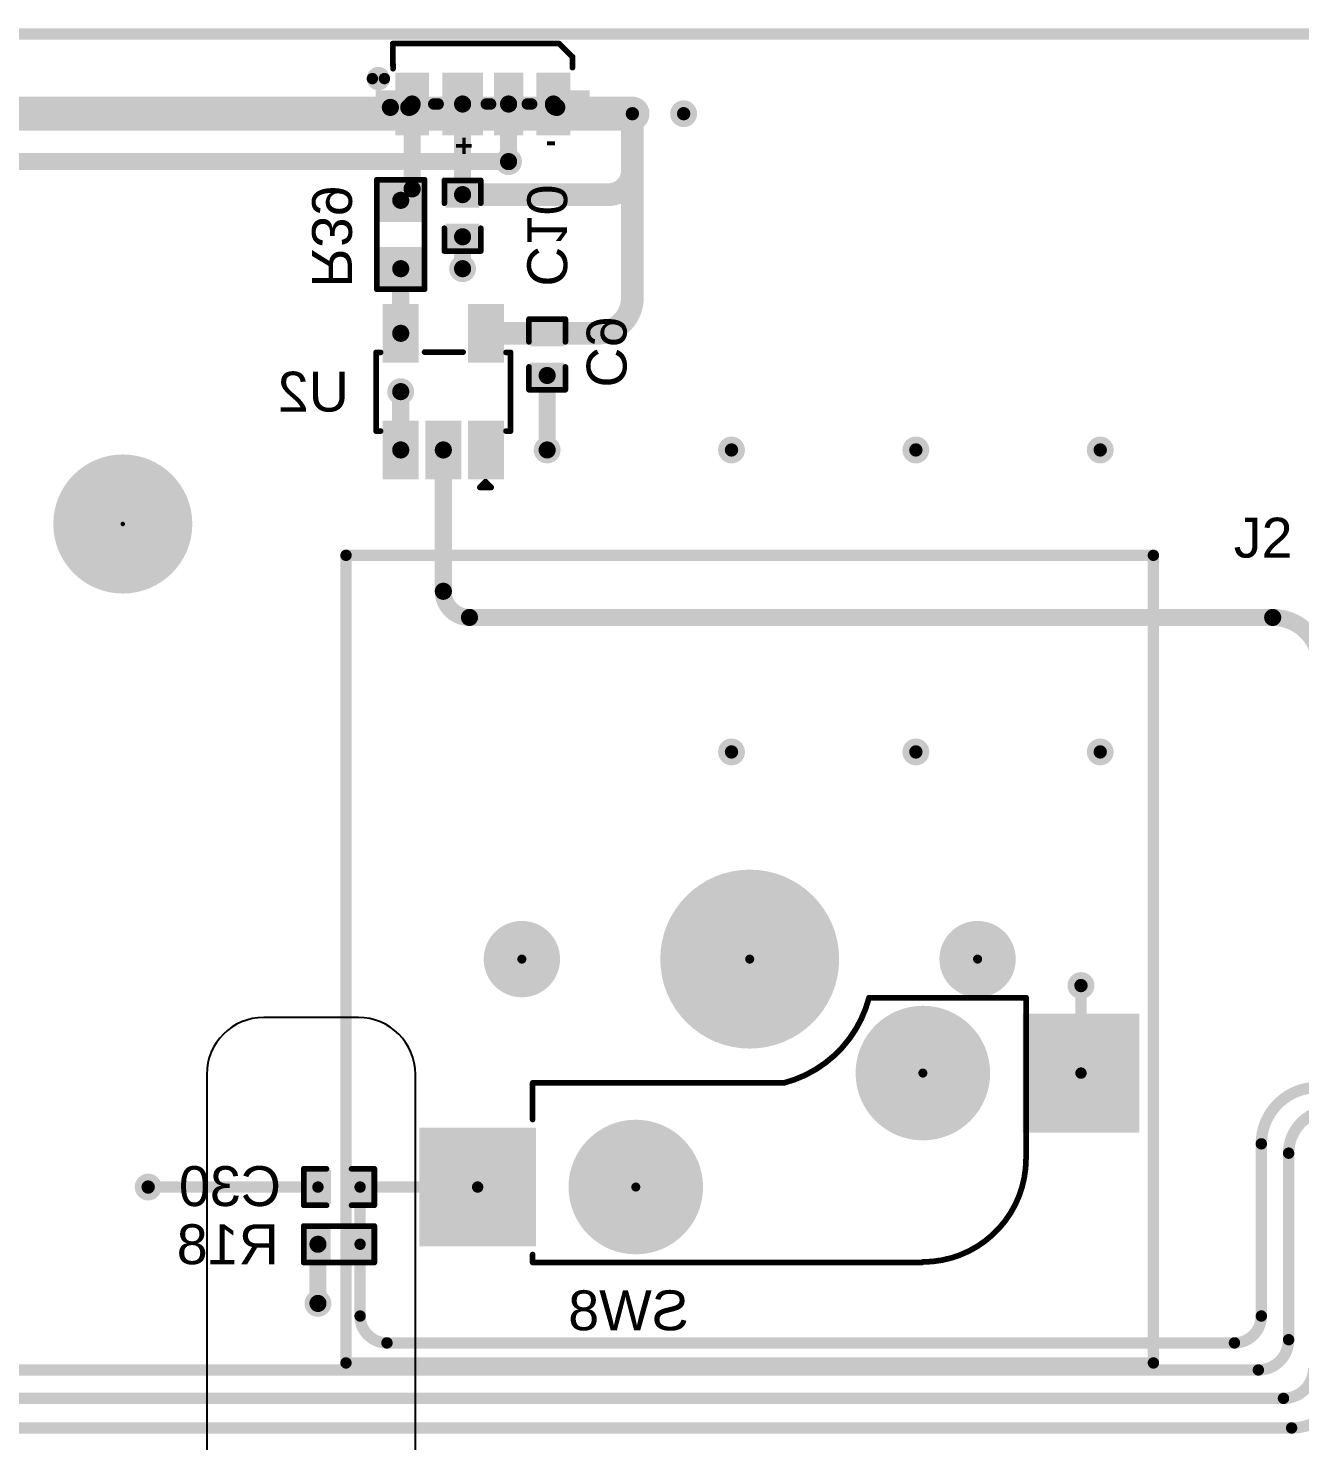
# Model space of a CAD drawing. Header units: inches. Extents: x 0 to 280, y 0 to 81.
# Drawn here: x 83 to 111.35, y 49.93 to 81.41 of the extents above; entities that cross this region are included whole.
import ezdxf

# ---------------------------------------------------------------- set-up
doc = ezdxf.new("R2010")
doc.units = ezdxf.units.IN
for name, color, linetype in [('Board Outline', 216, 'Continuous'), ('Bottom Layer', 5, 'Continuous'), ('Bottom Overlay', 54, 'Continuous'), ('Bottom Paste', 16, 'Continuous'), ('Bottom Solder', 6, 'Continuous'), ('Pad Holes', 156, 'Continuous'), ('Top Layer', 1, 'Continuous'), ('Top Overlay', 2, 'Continuous'), ('Top Solder', 216, 'Continuous'), ('Via Holes', 16, 'Continuous')]:
    doc.layers.add(name, color=color, linetype=linetype)
doc.styles.add('Arial', font='', dxfattribs={"height": 0.2})
doc.styles.add('Arial_Bold', font='', dxfattribs={"height": 0.2})
doc.styles.get('Arial').set_extended_font_data('Arial')
doc.styles.get('Arial_Bold').set_extended_font_data('Arial', bold=True)

# ---------------------------------------------------------------- blocks, each defined once
blk = doc.blocks.new('R___0603_B_6')
at = {"layer": 'Bottom Layer'}
for points in [[(-1.143, -0.4445), (-1.143, 0.4445), (-0.381, 0.4445), (-0.381, -0.4445)], [(0.381, -0.4445), (0.381, 0.4445), (1.143, 0.4445), (1.143, -0.4445)]]:
    blk.add_hatch(color=5, dxfattribs=at).paths.add_polyline_path(points)
at = {"layer": 'Bottom Paste'}
for points in [[(-1.143, -0.4445), (-1.143, 0.4445), (-0.381, 0.4445), (-0.381, -0.4445)], [(0.381, -0.4445), (0.381, 0.4445), (1.143, 0.4445), (1.143, -0.4445)]]:
    blk.add_hatch(color=16, dxfattribs=at).paths.add_polyline_path(points)
at = {"layer": 'Bottom Solder'}
for points in [[(-1.2446, -0.5461), (-1.2446, 0.5461), (-0.2794, 0.5461), (-0.2794, -0.5461)], [(0.2794, -0.5461), (0.2794, 0.5461), (1.2446, 0.5461), (1.2446, -0.5461)]]:
    blk.add_hatch(color=6, dxfattribs=at).paths.add_polyline_path(points)
at = {"layer": 'Bottom Overlay'}
for points in [[(-1.2192, 0.5334, 0.127, 0.127, 0), (1.2192, 0.5334, 0.127, 0.127, 0)], [(-1.2192, 0.5334, 0.127, 0.127, 0), (-1.2192, -0.5334, 0.127, 0.127, 0)], [(1.2192, 0.5334, 0.127, 0.127, 0), (1.2192, -0.5334, 0.127, 0.127, 0)], [(-1.2192, -0.5334, 0.127, 0.127, 0), (1.2192, -0.5334, 0.127, 0.127, 0)]]:
    blk.add_lwpolyline(points, format="xyseb", dxfattribs=at)
for points in [[(-1.25095, 0.5334, 0.0635, 0.0635, 1), (-1.18745, 0.5334, 0.0635, 0.0635, 1)], [(-1.25095, 0.5334, 0.0635, 0.0635, 1), (-1.18745, 0.5334, 0.0635, 0.0635, 1)], [(1.18745, 0.5334, 0.0635, 0.0635, 1), (1.25095, 0.5334, 0.0635, 0.0635, 1)], [(1.18745, 0.5334, 0.0635, 0.0635, 1), (1.25095, 0.5334, 0.0635, 0.0635, 1)], [(-1.25095, -0.5334, 0.0635, 0.0635, 1), (-1.18745, -0.5334, 0.0635, 0.0635, 1)], [(-1.25095, -0.5334, 0.0635, 0.0635, 1), (-1.18745, -0.5334, 0.0635, 0.0635, 1)], [(1.18745, -0.5334, 0.0635, 0.0635, 1), (1.25095, -0.5334, 0.0635, 0.0635, 1)], [(1.18745, -0.5334, 0.0635, 0.0635, 1), (1.25095, -0.5334, 0.0635, 0.0635, 1)]]:
    blk.add_lwpolyline(points, format="xyseb", close=True, dxfattribs=at)
blk = doc.blocks.new('____0402_B_35')
at = {"layer": 'Bottom Layer'}
for points in [[(-0.241, 0.317), (-0.241, -0.318), (-0.699, -0.318), (-0.699, 0.317)], [(0.699, 0.317), (0.699, -0.318), (0.241, -0.318), (0.241, 0.317)]]:
    blk.add_hatch(color=5, dxfattribs=at).paths.add_polyline_path(points)
at = {"layer": 'Bottom Paste'}
for points in [[(-0.241, 0.317), (-0.241, -0.318), (-0.699, -0.318), (-0.699, 0.317)], [(0.699, 0.317), (0.699, -0.318), (0.241, -0.318), (0.241, 0.317)]]:
    blk.add_hatch(color=16, dxfattribs=at).paths.add_polyline_path(points)
at = {"layer": 'Bottom Solder'}
for points in [[(-0.181, 0.377), (-0.181, -0.377), (-0.758, -0.377), (-0.758, 0.377)], [(0.758, 0.377), (0.758, -0.377), (0.181, -0.377), (0.181, 0.377)]]:
    blk.add_hatch(color=6, dxfattribs=at).paths.add_polyline_path(points)
at = {"layer": 'Bottom Overlay'}
for points in [[(-0.787, -0.406, 0.127, 0.127, 0), (-0.787, 0.406, 0.127, 0.127, 0)], [(-0.787, 0.406, 0.127, 0.127, 0), (-0.279, 0.406, 0.127, 0.127, 0)], [(0.279, 0.406, 0.127, 0.127, 0), (0.787, 0.406, 0.127, 0.127, 0)], [(0.787, -0.406, 0.127, 0.127, 0), (0.787, 0.406, 0.127, 0.127, 0)], [(-0.787, -0.406, 0.127, 0.127, 0), (-0.279, -0.406, 0.127, 0.127, 0)], [(0.279, -0.406, 0.127, 0.127, 0), (0.787, -0.406, 0.127, 0.127, 0)]]:
    blk.add_lwpolyline(points, format="xyseb", dxfattribs=at)
for points in [[(-0.819, 0.406, 0.0635, 0.0635, 1), (-0.756, 0.406, 0.0635, 0.0635, 1)], [(-0.819, 0.406, 0.0635, 0.0635, 1), (-0.756, 0.406, 0.0635, 0.0635, 1)], [(-0.311, 0.406, 0.0635, 0.0635, 1), (-0.248, 0.406, 0.0635, 0.0635, 1)], [(0.248, 0.406, 0.0635, 0.0635, 1), (0.311, 0.406, 0.0635, 0.0635, 1)], [(0.756, 0.406, 0.0635, 0.0635, 1), (0.819, 0.406, 0.0635, 0.0635, 1)], [(0.756, 0.406, 0.0635, 0.0635, 1), (0.819, 0.406, 0.0635, 0.0635, 1)], [(-0.819, -0.406, 0.0635, 0.0635, 1), (-0.756, -0.406, 0.0635, 0.0635, 1)], [(-0.819, -0.406, 0.0635, 0.0635, 1), (-0.756, -0.406, 0.0635, 0.0635, 1)], [(-0.311, -0.406, 0.0635, 0.0635, 1), (-0.248, -0.406, 0.0635, 0.0635, 1)], [(0.248, -0.406, 0.0635, 0.0635, 1), (0.311, -0.406, 0.0635, 0.0635, 1)], [(0.756, -0.406, 0.0635, 0.0635, 1), (0.819, -0.406, 0.0635, 0.0635, 1)], [(0.756, -0.406, 0.0635, 0.0635, 1), (0.819, -0.406, 0.0635, 0.0635, 1)]]:
    blk.add_lwpolyline(points, format="xyseb", close=True, dxfattribs=at)
blk = doc.blocks.new('SOT_23_5_B_44')
at = {"layer": 'Bottom Layer'}
for points in [[(-1.85, 1.25), (-0.75, 1.25), (-0.75, 0.65), (-1.85, 0.65)], [(0.75, 1.25), (1.85, 1.25), (1.85, 0.65), (0.75, 0.65)], [(-1.85, 0.3), (-0.75, 0.3), (-0.75, -0.3), (-1.85, -0.3)], [(-1.85, -0.65), (-0.75, -0.65), (-0.75, -1.25), (-1.85, -1.25)], [(0.75, -0.65), (1.85, -0.65), (1.85, -1.25), (0.75, -1.25)]]:
    blk.add_hatch(color=5, dxfattribs=at).paths.add_polyline_path(points)
at = {"layer": 'Bottom Paste'}
for points in [[(-1.85, 1.25), (-0.75, 1.25), (-0.75, 0.65), (-1.85, 0.65)], [(0.75, 1.25), (1.85, 1.25), (1.85, 0.65), (0.75, 0.65)], [(-1.85, 0.3), (-0.75, 0.3), (-0.75, -0.3), (-1.85, -0.3)], [(-1.85, -0.65), (-0.75, -0.65), (-0.75, -1.25), (-1.85, -1.25)], [(0.75, -0.65), (1.85, -0.65), (1.85, -1.25), (0.75, -1.25)]]:
    blk.add_hatch(color=16, dxfattribs=at).paths.add_polyline_path(points)
at = {"layer": 'Bottom Solder'}
for points in [[(-1.952, 1.352), (-0.648, 1.352), (-0.648, 0.548), (-1.952, 0.548)], [(0.648, 1.352), (1.952, 1.352), (1.952, 0.548), (0.648, 0.548)], [(-1.952, 0.402), (-0.648, 0.402), (-0.648, -0.402), (-1.952, -0.402)], [(-1.952, -0.548), (-0.648, -0.548), (-0.648, -1.352), (-1.952, -1.352)], [(0.648, -0.548), (1.952, -0.548), (1.952, -1.352), (0.648, -1.352)]]:
    blk.add_hatch(color=6, dxfattribs=at).paths.add_polyline_path(points)
at = {"layer": 'Bottom Overlay'}
for points in [[(-0.879, 1.499, 0.127, 0.127, 0), (-0.879, 1.399, 0.127, 0.127, 0)], [(-0.879, 1.499, 0.127, 0.127, 0), (0.874, 1.499, 0.127, 0.127, 0)], [(0.874, 1.499, 0.127, 0.127, 0), (0.874, 1.399, 0.127, 0.127, 0)], [(0.88, 0.418, 0.127, 0.127, 0), (0.88, -0.44, 0.127, 0.127, 0)], [(-2.134, -0.813, 0.127, 0.127, 0), (-2.134, -1.067, 0.127, 0.127, 0)], [(-2.134, -0.813, 0.127, 0.127, 0), (-2.007, -0.94, 0.127, 0.127, 0)], [(-2.007, -0.94, 0.127, 0.127, 0), (-2.134, -1.067, 0.127, 0.127, 0)], [(-0.879, -1.399, 0.127, 0.127, 0), (-0.879, -1.499, 0.127, 0.127, 0)], [(-0.879, -1.499, 0.127, 0.127, 0), (0.874, -1.499, 0.127, 0.127, 0)], [(0.874, -1.399, 0.127, 0.127, 0), (0.874, -1.499, 0.127, 0.127, 0)]]:
    blk.add_lwpolyline(points, format="xyseb", dxfattribs=at)
for points in [[(-0.911, 1.499, 0.0635, 0.0635, 1), (-0.847, 1.499, 0.0635, 0.0635, 1)], [(-0.911, 1.499, 0.0635, 0.0635, 1), (-0.847, 1.499, 0.0635, 0.0635, 1)], [(-0.911, 1.399, 0.0635, 0.0635, 1), (-0.847, 1.399, 0.0635, 0.0635, 1)], [(0.842, 1.499, 0.0635, 0.0635, 1), (0.905, 1.499, 0.0635, 0.0635, 1)], [(0.842, 1.499, 0.0635, 0.0635, 1), (0.905, 1.499, 0.0635, 0.0635, 1)], [(0.842, 1.399, 0.0635, 0.0635, 1), (0.905, 1.399, 0.0635, 0.0635, 1)], [(0.848, 0.418, 0.0635, 0.0635, 1), (0.912, 0.418, 0.0635, 0.0635, 1)], [(0.848, -0.44, 0.0635, 0.0635, 1), (0.912, -0.44, 0.0635, 0.0635, 1)], [(-2.165, -0.813, 0.0635, 0.0635, 1), (-2.102, -0.813, 0.0635, 0.0635, 1)], [(-2.165, -0.813, 0.0635, 0.0635, 1), (-2.102, -0.813, 0.0635, 0.0635, 1)], [(-2.038, -0.94, 0.0635, 0.0635, 1), (-1.975, -0.94, 0.0635, 0.0635, 1)], [(-2.038, -0.94, 0.0635, 0.0635, 1), (-1.975, -0.94, 0.0635, 0.0635, 1)], [(-2.165, -1.067, 0.0635, 0.0635, 1), (-2.102, -1.067, 0.0635, 0.0635, 1)], [(-2.165, -1.067, 0.0635, 0.0635, 1), (-2.102, -1.067, 0.0635, 0.0635, 1)], [(-0.911, -1.399, 0.0635, 0.0635, 1), (-0.847, -1.399, 0.0635, 0.0635, 1)], [(-0.911, -1.499, 0.0635, 0.0635, 1), (-0.847, -1.499, 0.0635, 0.0635, 1)], [(-0.911, -1.499, 0.0635, 0.0635, 1), (-0.847, -1.499, 0.0635, 0.0635, 1)], [(0.842, -1.399, 0.0635, 0.0635, 1), (0.905, -1.399, 0.0635, 0.0635, 1)], [(0.842, -1.499, 0.0635, 0.0635, 1), (0.905, -1.499, 0.0635, 0.0635, 1)], [(0.842, -1.499, 0.0635, 0.0635, 1), (0.905, -1.499, 0.0635, 0.0635, 1)]]:
    blk.add_lwpolyline(points, format="xyseb", close=True, dxfattribs=at)
blk = doc.blocks.new('CPG151101S11_16_B_61')
at = {"layer": 'Bottom Layer'}
for points in [[(5.475, 3.815), (7.975, 3.815), (7.975, 1.265), (5.475, 1.265)], [(-7.975, 1.275), (-5.475, 1.275), (-5.475, -1.275), (-7.975, -1.275)]]:
    blk.add_hatch(color=5, dxfattribs=at).paths.add_polyline_path(points)
at = {"layer": 'Bottom Paste'}
for points in [[(5.475, 3.815), (7.975, 3.815), (7.975, 1.265), (5.475, 1.265)], [(-7.975, 1.275), (-5.475, 1.275), (-5.475, -1.275), (-7.975, -1.275)]]:
    blk.add_hatch(color=16, dxfattribs=at).paths.add_polyline_path(points)
at = {"layer": 'Bottom Solder'}
for points in [[(5.425, 3.865), (8.025, 3.865), (8.025, 1.215), (5.425, 1.215)], [(-8.025, 1.325), (-5.425, 1.325), (-5.425, -1.325), (-8.025, -1.325)]]:
    blk.add_hatch(color=6, dxfattribs=at).paths.add_polyline_path(points)
h = blk.add_hatch(color=6, dxfattribs=at)
edge = h.paths.add_edge_path()
edge.add_arc((3.2, 2.54), 0.102, 0, 360)
h = blk.add_hatch(color=6, dxfattribs=at)
edge = h.paths.add_edge_path()
edge.add_arc((-3.2, 0), 0.102, 0, 360)
h = blk.add_hatch(color=6, dxfattribs=at)
edge = h.paths.add_edge_path()
edge.add_arc((-4.42, -2.54), 0.102, 0, 360)
h = blk.add_hatch(color=6, dxfattribs=at)
edge = h.paths.add_edge_path()
edge.add_arc((0.66, -2.54), 0.102, 0, 360)
h = blk.add_hatch(color=6, dxfattribs=at)
edge = h.paths.add_edge_path()
edge.add_arc((5.74, -2.54), 0.102, 0, 360)
at = {"layer": 'Pad Holes'}
h = blk.add_hatch(color=7, dxfattribs=at)
edge = h.paths.add_edge_path()
edge.add_arc((3.2, 2.54), 1.5, 0, 360)
h = blk.add_hatch(color=7, dxfattribs=at)
edge = h.paths.add_edge_path()
edge.add_arc((-3.2, 0), 1.5, 0, 360)
h = blk.add_hatch(color=7, dxfattribs=at)
edge = h.paths.add_edge_path()
edge.add_arc((0.66, -2.54), 1.994, 0, 360)
h = blk.add_hatch(color=7, dxfattribs=at)
edge = h.paths.add_edge_path()
edge.add_arc((-4.42, -2.54), 0.851, 0, 360)
h = blk.add_hatch(color=7, dxfattribs=at)
edge = h.paths.add_edge_path()
edge.add_arc((5.74, -2.54), 0.851, 0, 360)
at = {"layer": 'Top Solder'}
h = blk.add_hatch(color=216, dxfattribs=at)
edge = h.paths.add_edge_path()
edge.add_arc((3.2, 2.54), 0.102, 0, 360)
h = blk.add_hatch(color=216, dxfattribs=at)
edge = h.paths.add_edge_path()
edge.add_arc((-3.2, 0), 0.102, 0, 360)
h = blk.add_hatch(color=216, dxfattribs=at)
edge = h.paths.add_edge_path()
edge.add_arc((-4.42, -2.54), 0.102, 0, 360)
h = blk.add_hatch(color=216, dxfattribs=at)
edge = h.paths.add_edge_path()
edge.add_arc((0.66, -2.54), 0.102, 0, 360)
h = blk.add_hatch(color=216, dxfattribs=at)
edge = h.paths.add_edge_path()
edge.add_arc((5.74, -2.54), 0.102, 0, 360)
at = {"layer": 'Bottom Overlay'}
for points in [[(-5.5, 1.906, 0.127, 0.127, -0.414214), (-3.196, 4.21, 0.127, 0.127, 0)], [(5.5, 4.22, 0.127, 0.127, 0), (-3.186, 4.22, 0.127, 0.127, 0)], [(5.5, 4.22, 0.127, 0.127, -0.414214), (5.49, 4.21, 0.127, 0.127, 0)], [(5.5, 4.22, 0.127, 0.127, 0), (5.5, 4.046, 0.127, 0.127, 0)], [(-5.5, 1.906, 0.127, 0.127, 0), (-5.5, -1.506, 0.127, 0.127, 0)], [(5.5, 1.034, 0.127, 0.127, 0), (5.5, 0.47, 0.127, 0.127, 0)], [(5.5, 0.47, 0.127, 0.127, 0), (5.5, 0.47, 0.127, 0.127, 0)], [(5.5, 0.47, 0.127, 0.127, 0), (5.5, 0.22, 0.127, 0.127, 0)], [(-2, -1.68, 0.127, 0.127, -0.271686), (-0.1, 0.22, 0.127, 0.127, 0)], [(0.15, 0.22, 0.127, 0.127, 0), (-0.1, 0.22, 0.127, 0.127, 0)], [(1.19, 0.22, 0.127, 0.127, 0), (0.15, 0.22, 0.127, 0.127, 0)], [(5.5, 0.22, 0.127, 0.127, 0), (1.19, 0.22, 0.127, 0.127, 0)], [(-5.5, -1.506, 0.127, 0.127, 0), (-5.5, -1.68, 0.127, 0.127, 0)], [(-2, -1.68, 0.127, 0.127, 0), (-5.5, -1.68, 0.127, 0.127, 0)]]:
    blk.add_lwpolyline(points, format="xyseb", dxfattribs=at)
for points in [[(-3.228, 4.21, 0.0635, 0.0635, 1), (-3.165, 4.21, 0.0635, 0.0635, 1)], [(-3.218, 4.22, 0.0635, 0.0635, 1), (-3.155, 4.22, 0.0635, 0.0635, 1)], [(5.458, 4.21, 0.0635, 0.0635, 1), (5.522, 4.21, 0.0635, 0.0635, 1)], [(5.468, 4.22, 0.0635, 0.0635, 1), (5.532, 4.22, 0.0635, 0.0635, 1)], [(5.468, 4.22, 0.0635, 0.0635, 1), (5.532, 4.22, 0.0635, 0.0635, 1)], [(5.468, 4.22, 0.0635, 0.0635, 1), (5.532, 4.22, 0.0635, 0.0635, 1)], [(5.468, 4.046, 0.0635, 0.0635, 1), (5.532, 4.046, 0.0635, 0.0635, 1)], [(-5.532, 1.906, 0.0635, 0.0635, 1), (-5.468, 1.906, 0.0635, 0.0635, 1)], [(-5.532, 1.906, 0.0635, 0.0635, 1), (-5.468, 1.906, 0.0635, 0.0635, 1)], [(5.468, 1.034, 0.0635, 0.0635, 1), (5.532, 1.034, 0.0635, 0.0635, 1)], [(5.468, 0.47, 0.0635, 0.0635, 1), (5.532, 0.47, 0.0635, 0.0635, 1)], [(5.468, 0.47, 0.0635, 0.0635, 1), (5.532, 0.47, 0.0635, 0.0635, 1)], [(5.468, 0.47, 0.0635, 0.0635, 1), (5.532, 0.47, 0.0635, 0.0635, 1)], [(5.468, 0.47, 0.0635, 0.0635, 1), (5.532, 0.47, 0.0635, 0.0635, 1)], [(-0.132, 0.22, 0.0635, 0.0635, 1), (-0.068, 0.22, 0.0635, 0.0635, 1)], [(-0.132, 0.22, 0.0635, 0.0635, 1), (-0.068, 0.22, 0.0635, 0.0635, 1)], [(0.118, 0.22, 0.0635, 0.0635, 1), (0.182, 0.22, 0.0635, 0.0635, 1)], [(0.118, 0.22, 0.0635, 0.0635, 1), (0.182, 0.22, 0.0635, 0.0635, 1)], [(1.158, 0.22, 0.0635, 0.0635, 1), (1.222, 0.22, 0.0635, 0.0635, 1)], [(1.158, 0.22, 0.0635, 0.0635, 1), (1.222, 0.22, 0.0635, 0.0635, 1)], [(5.468, 0.22, 0.0635, 0.0635, 1), (5.532, 0.22, 0.0635, 0.0635, 1)], [(5.468, 0.22, 0.0635, 0.0635, 1), (5.532, 0.22, 0.0635, 0.0635, 1)], [(-5.532, -1.506, 0.0635, 0.0635, 1), (-5.468, -1.506, 0.0635, 0.0635, 1)], [(-5.532, -1.506, 0.0635, 0.0635, 1), (-5.468, -1.506, 0.0635, 0.0635, 1)], [(-5.532, -1.68, 0.0635, 0.0635, 1), (-5.468, -1.68, 0.0635, 0.0635, 1)], [(-5.532, -1.68, 0.0635, 0.0635, 1), (-5.468, -1.68, 0.0635, 0.0635, 1)], [(-2.032, -1.68, 0.0635, 0.0635, 1), (-1.968, -1.68, 0.0635, 0.0635, 1)], [(-2.032, -1.68, 0.0635, 0.0635, 1), (-1.968, -1.68, 0.0635, 0.0635, 1)]]:
    blk.add_lwpolyline(points, format="xyseb", close=True, dxfattribs=at)
blk = doc.blocks.new('R___0402_B_93')
at = {"layer": 'Bottom Layer'}
for points in [[(-0.241, 0.317), (-0.241, -0.318), (-0.699, -0.318), (-0.699, 0.317)], [(0.699, 0.317), (0.699, -0.318), (0.241, -0.318), (0.241, 0.317)]]:
    blk.add_hatch(color=5, dxfattribs=at).paths.add_polyline_path(points)
at = {"layer": 'Bottom Paste'}
for points in [[(-0.241, 0.317), (-0.241, -0.318), (-0.699, -0.318), (-0.699, 0.317)], [(0.699, 0.317), (0.699, -0.318), (0.241, -0.318), (0.241, 0.317)]]:
    blk.add_hatch(color=16, dxfattribs=at).paths.add_polyline_path(points)
at = {"layer": 'Bottom Solder'}
for points in [[(-0.186, 0.373), (-0.186, -0.373), (-0.754, -0.373), (-0.754, 0.373)], [(0.754, 0.373), (0.754, -0.373), (0.186, -0.373), (0.186, 0.373)]]:
    blk.add_hatch(color=6, dxfattribs=at).paths.add_polyline_path(points)
at = {"layer": 'Bottom Overlay'}
for points in [[(-0.787, -0.406, 0.127, 0.127, 0), (-0.787, 0.406, 0.127, 0.127, 0)], [(-0.787, 0.406, 0.127, 0.127, 0), (0.787, 0.406, 0.127, 0.127, 0)], [(-0.813, 0.432, 0.00323, 0.00323, 0), (0.813, 0.432, 0.00323, 0.00323, 0)], [(0.787, -0.406, 0.127, 0.127, 0), (0.787, 0.406, 0.127, 0.127, 0)], [(-0.787, -0.406, 0.127, 0.127, 0), (0.787, -0.406, 0.127, 0.127, 0)]]:
    blk.add_lwpolyline(points, format="xyseb", dxfattribs=at)
for points in [[(-0.819, 0.406, 0.0635, 0.0635, 1), (-0.756, 0.406, 0.0635, 0.0635, 1)], [(-0.819, 0.406, 0.0635, 0.0635, 1), (-0.756, 0.406, 0.0635, 0.0635, 1)], [(-0.814, 0.432, 0.00161, 0.00161, 1), (-0.812, 0.432, 0.00161, 0.00161, 1)], [(0.756, 0.406, 0.0635, 0.0635, 1), (0.819, 0.406, 0.0635, 0.0635, 1)], [(0.756, 0.406, 0.0635, 0.0635, 1), (0.819, 0.406, 0.0635, 0.0635, 1)], [(0.812, 0.432, 0.00161, 0.00161, 1), (0.814, 0.432, 0.00161, 0.00161, 1)], [(-0.819, -0.406, 0.0635, 0.0635, 1), (-0.756, -0.406, 0.0635, 0.0635, 1)], [(-0.819, -0.406, 0.0635, 0.0635, 1), (-0.756, -0.406, 0.0635, 0.0635, 1)], [(0.756, -0.406, 0.0635, 0.0635, 1), (0.819, -0.406, 0.0635, 0.0635, 1)], [(0.756, -0.406, 0.0635, 0.0635, 1), (0.819, -0.406, 0.0635, 0.0635, 1)]]:
    blk.add_lwpolyline(points, format="xyseb", close=True, dxfattribs=at)
blk = doc.blocks.new('SK6812SIDE_A_B_114')
at = {"layer": 'Bottom Layer'}
for points in [[(-1.85, 0.638), (-1.3, 0.638), (-1.3, -0.562), (-1.85, -0.562)], [(-0.8, 0.638), (-0.1, 0.638), (-0.1, -0.562), (-0.8, -0.562)], [(0.35, 0.638), (0.8, 0.638), (0.8, -0.562), (0.35, -0.562)], [(1.85, -0.562), (1.3, -0.562), (1.3, 0.638), (1.85, 0.638)], [(-2.285, 0.237), (-1.835, 0.237), (-1.835, -0.313), (-2.285, -0.313)], [(2.285, -0.313), (1.835, -0.313), (1.835, 0.237), (2.285, 0.237)]]:
    blk.add_hatch(color=5, dxfattribs=at).paths.add_polyline_path(points)
at = {"layer": 'Bottom Paste'}
for points in [[(-1.85, 0.638), (-1.3, 0.638), (-1.3, -0.562), (-1.85, -0.562)], [(-0.8, 0.638), (-0.1, 0.638), (-0.1, -0.562), (-0.8, -0.562)], [(0.35, 0.638), (0.8, 0.638), (0.8, -0.562), (0.35, -0.562)], [(1.85, -0.562), (1.3, -0.562), (1.3, 0.638), (1.85, 0.638)], [(-2.285, 0.237), (-1.835, 0.237), (-1.835, -0.313), (-2.285, -0.313)], [(2.285, -0.313), (1.835, -0.313), (1.835, 0.237), (2.285, 0.237)]]:
    blk.add_hatch(color=16, dxfattribs=at).paths.add_polyline_path(points)
at = {"layer": 'Bottom Solder'}
for points in [[(-1.952, 0.739), (-1.198, 0.739), (-1.198, -0.664), (-1.952, -0.664)], [(-0.902, 0.739), (0.002, 0.739), (0.002, -0.664), (-0.902, -0.664)], [(0.248, 0.739), (0.902, 0.739), (0.902, -0.664), (0.248, -0.664)], [(1.952, -0.664), (1.198, -0.664), (1.198, 0.739), (1.952, 0.739)], [(-2.387, 0.339), (-1.733, 0.339), (-1.733, -0.414), (-2.387, -0.414)], [(2.387, -0.414), (1.733, -0.414), (1.733, 0.339), (2.387, 0.339)]]:
    blk.add_hatch(color=6, dxfattribs=at).paths.add_polyline_path(points)
at = {"layer": 'Bottom Overlay'}
for points in [[(-2.006, 1.383, 0.127, 0.127, 0), (1.704, 1.383, 0.127, 0.127, 0)], [(-2.006, 1.383, 0.127, 0.127, 0), (-2, 0.825, 0.127, 0.127, 0)], [(1.704, 1.383, 0.127, 0.127, 0), (2, 1.088, 0.127, 0.127, 0)], [(2, 0.85, 0.127, 0.127, 0), (2, 1.092, 0.127, 0.127, 0)], [(-1.092, 0.038, 0.254, 0.254, 0), (-0.994, 0.038, 0.254, 0.254, 0)], [(0.078, 0.038, 0.254, 0.254, 0), (0.176, 0.038, 0.254, 0.254, 0)], [(0.992, 0.038, 0.254, 0.254, 0), (1.09, 0.038, 0.254, 0.254, 0)]]:
    blk.add_lwpolyline(points, format="xyseb", dxfattribs=at)
for points in [[(-2.038, 1.383, 0.0635, 0.0635, 1), (-1.975, 1.383, 0.0635, 0.0635, 1)], [(-2.038, 1.383, 0.0635, 0.0635, 1), (-1.975, 1.383, 0.0635, 0.0635, 1)], [(1.673, 1.383, 0.0635, 0.0635, 1), (1.736, 1.383, 0.0635, 0.0635, 1)], [(1.673, 1.383, 0.0635, 0.0635, 1), (1.736, 1.383, 0.0635, 0.0635, 1)], [(1.968, 1.092, 0.0635, 0.0635, 1), (2.032, 1.092, 0.0635, 0.0635, 1)], [(1.968, 1.088, 0.0635, 0.0635, 1), (2.032, 1.088, 0.0635, 0.0635, 1)], [(-2.193, 0.604, 0.254, 0.254, 1), (-2.46, 0.604, 0.254, 0.254, 1)], [(-2.524, 0.604, 0.127, 0.127, 1), (-2.397, 0.604, 0.127, 0.127, 1)], [(-2.256, 0.604, 0.127, 0.127, 1), (-2.129, 0.604, 0.127, 0.127, 1)], [(-2.032, 0.825, 0.0635, 0.0635, 1), (-1.968, 0.825, 0.0635, 0.0635, 1)], [(1.968, 0.85, 0.0635, 0.0635, 1), (2.032, 0.85, 0.0635, 0.0635, 1)], [(-1.156, 0.038, 0.127, 0.127, 1), (-1.029, 0.038, 0.127, 0.127, 1)], [(-1.057, 0.038, 0.127, 0.127, 1), (-0.93, 0.038, 0.127, 0.127, 1)], [(0.014, 0.038, 0.127, 0.127, 1), (0.141, 0.038, 0.127, 0.127, 1)], [(0.113, 0.038, 0.127, 0.127, 1), (0.24, 0.038, 0.127, 0.127, 1)], [(0.929, 0.038, 0.127, 0.127, 1), (1.056, 0.038, 0.127, 0.127, 1)], [(1.027, 0.038, 0.127, 0.127, 1), (1.154, 0.038, 0.127, 0.127, 1)]]:
    blk.add_lwpolyline(points, format="xyseb", close=True, dxfattribs=at)
at = {"layer": 'Bottom Overlay', "style": 'Arial_Bold', "text_generation_flag": 2}
for s, p in [('+', (-0.624, -0.652)), ('-', (1.408, -0.652))]:
    blk.add_text(s, height=0.5, rotation=180, dxfattribs=at).set_placement(p)
blk = doc.blocks.new('____0402_B_140')
at = {"layer": 'Bottom Layer'}
for points in [[(-0.241, 0.318), (-0.241, -0.318), (-0.699, -0.318), (-0.699, 0.318)], [(0.699, 0.318), (0.699, -0.318), (0.241, -0.318), (0.241, 0.318)]]:
    blk.add_hatch(color=5, dxfattribs=at).paths.add_polyline_path(points)
at = {"layer": 'Bottom Paste'}
for points in [[(-0.241, 0.318), (-0.241, -0.318), (-0.699, -0.318), (-0.699, 0.318)], [(0.699, 0.318), (0.699, -0.318), (0.241, -0.318), (0.241, 0.318)]]:
    blk.add_hatch(color=16, dxfattribs=at).paths.add_polyline_path(points)
at = {"layer": 'Bottom Solder'}
for points in [[(-0.181, 0.377), (-0.181, -0.377), (-0.758, -0.377), (-0.758, 0.377)], [(0.758, 0.377), (0.758, -0.377), (0.181, -0.377), (0.181, 0.377)]]:
    blk.add_hatch(color=6, dxfattribs=at).paths.add_polyline_path(points)
at = {"layer": 'Bottom Overlay'}
for points in [[(-0.787, 0.406, 0.127, 0.127, 0), (-0.787, -0.406, 0.127, 0.127, 0)], [(-0.787, 0.406, 0.127, 0.127, 0), (-0.279, 0.406, 0.127, 0.127, 0)], [(0.279, 0.406, 0.127, 0.127, 0), (0.787, 0.406, 0.127, 0.127, 0)], [(0.787, 0.406, 0.127, 0.127, 0), (0.787, -0.406, 0.127, 0.127, 0)], [(-0.787, -0.406, 0.127, 0.127, 0), (-0.279, -0.406, 0.127, 0.127, 0)], [(0.279, -0.406, 0.127, 0.127, 0), (0.787, -0.406, 0.127, 0.127, 0)]]:
    blk.add_lwpolyline(points, format="xyseb", dxfattribs=at)
for points in [[(-0.819, 0.406, 0.0635, 0.0635, 1), (-0.756, 0.406, 0.0635, 0.0635, 1)], [(-0.819, 0.406, 0.0635, 0.0635, 1), (-0.756, 0.406, 0.0635, 0.0635, 1)], [(-0.311, 0.406, 0.0635, 0.0635, 1), (-0.248, 0.406, 0.0635, 0.0635, 1)], [(0.248, 0.406, 0.0635, 0.0635, 1), (0.311, 0.406, 0.0635, 0.0635, 1)], [(0.756, 0.406, 0.0635, 0.0635, 1), (0.819, 0.406, 0.0635, 0.0635, 1)], [(0.756, 0.406, 0.0635, 0.0635, 1), (0.819, 0.406, 0.0635, 0.0635, 1)], [(-0.819, -0.406, 0.0635, 0.0635, 1), (-0.756, -0.406, 0.0635, 0.0635, 1)], [(-0.819, -0.406, 0.0635, 0.0635, 1), (-0.756, -0.406, 0.0635, 0.0635, 1)], [(-0.311, -0.406, 0.0635, 0.0635, 1), (-0.248, -0.406, 0.0635, 0.0635, 1)], [(0.248, -0.406, 0.0635, 0.0635, 1), (0.311, -0.406, 0.0635, 0.0635, 1)], [(0.756, -0.406, 0.0635, 0.0635, 1), (0.819, -0.406, 0.0635, 0.0635, 1)], [(0.756, -0.406, 0.0635, 0.0635, 1), (0.819, -0.406, 0.0635, 0.0635, 1)]]:
    blk.add_lwpolyline(points, format="xyseb", close=True, dxfattribs=at)
blk = doc.blocks.new('____0402_B_141')
at = {"layer": 'Bottom Layer'}
for points in [[(-0.241, 0.318), (-0.241, -0.318), (-0.699, -0.318), (-0.699, 0.318)], [(0.699, 0.318), (0.699, -0.318), (0.241, -0.318), (0.241, 0.318)]]:
    blk.add_hatch(color=5, dxfattribs=at).paths.add_polyline_path(points)
at = {"layer": 'Bottom Paste'}
for points in [[(-0.241, 0.318), (-0.241, -0.318), (-0.699, -0.318), (-0.699, 0.318)], [(0.699, 0.318), (0.699, -0.318), (0.241, -0.318), (0.241, 0.318)]]:
    blk.add_hatch(color=16, dxfattribs=at).paths.add_polyline_path(points)
at = {"layer": 'Bottom Solder'}
for points in [[(-0.181, 0.377), (-0.181, -0.377), (-0.758, -0.377), (-0.758, 0.377)], [(0.758, 0.377), (0.758, -0.377), (0.181, -0.377), (0.181, 0.377)]]:
    blk.add_hatch(color=6, dxfattribs=at).paths.add_polyline_path(points)
at = {"layer": 'Bottom Overlay'}
for points in [[(-0.787, 0.406, 0.127, 0.127, 0), (-0.787, -0.406, 0.127, 0.127, 0)], [(-0.787, 0.406, 0.127, 0.127, 0), (-0.279, 0.406, 0.127, 0.127, 0)], [(0.279, 0.406, 0.127, 0.127, 0), (0.787, 0.406, 0.127, 0.127, 0)], [(0.787, 0.406, 0.127, 0.127, 0), (0.787, -0.406, 0.127, 0.127, 0)], [(-0.787, -0.406, 0.127, 0.127, 0), (-0.279, -0.406, 0.127, 0.127, 0)], [(0.279, -0.406, 0.127, 0.127, 0), (0.787, -0.406, 0.127, 0.127, 0)]]:
    blk.add_lwpolyline(points, format="xyseb", dxfattribs=at)
for points in [[(-0.819, 0.406, 0.0635, 0.0635, 1), (-0.756, 0.406, 0.0635, 0.0635, 1)], [(-0.819, 0.406, 0.0635, 0.0635, 1), (-0.756, 0.406, 0.0635, 0.0635, 1)], [(-0.311, 0.406, 0.0635, 0.0635, 1), (-0.248, 0.406, 0.0635, 0.0635, 1)], [(0.248, 0.406, 0.0635, 0.0635, 1), (0.311, 0.406, 0.0635, 0.0635, 1)], [(0.756, 0.406, 0.0635, 0.0635, 1), (0.819, 0.406, 0.0635, 0.0635, 1)], [(0.756, 0.406, 0.0635, 0.0635, 1), (0.819, 0.406, 0.0635, 0.0635, 1)], [(-0.819, -0.406, 0.0635, 0.0635, 1), (-0.756, -0.406, 0.0635, 0.0635, 1)], [(-0.819, -0.406, 0.0635, 0.0635, 1), (-0.756, -0.406, 0.0635, 0.0635, 1)], [(-0.311, -0.406, 0.0635, 0.0635, 1), (-0.248, -0.406, 0.0635, 0.0635, 1)], [(0.248, -0.406, 0.0635, 0.0635, 1), (0.311, -0.406, 0.0635, 0.0635, 1)], [(0.756, -0.406, 0.0635, 0.0635, 1), (0.819, -0.406, 0.0635, 0.0635, 1)], [(0.756, -0.406, 0.0635, 0.0635, 1), (0.819, -0.406, 0.0635, 0.0635, 1)]]:
    blk.add_lwpolyline(points, format="xyseb", close=True, dxfattribs=at)

msp = doc.modelspace()

# ---------------------------------------------------------------- hatches: boundary and pattern name
at = {"layer": 'Bottom Layer'}
h = msp.add_hatch(color=5, dxfattribs=at)
edge = h.paths.add_edge_path()
edge.add_arc((96.469, 79.502), 0.3, 0, 360)
h = msp.add_hatch(color=5, dxfattribs=at)
edge = h.paths.add_edge_path()
edge.add_arc((97.612, 79.502), 0.3, 0, 360)
h = msp.add_hatch(color=5, dxfattribs=at)
edge = h.paths.add_edge_path()
edge.add_arc((93.708, 78.435), 0.3, 0, 360)
h = msp.add_hatch(color=5, dxfattribs=at)
edge = h.paths.add_edge_path()
edge.add_arc((92.683, 76.048), 0.3, 0, 360)
h = msp.add_hatch(color=5, dxfattribs=at)
edge = h.paths.add_edge_path()
edge.add_arc((91.304, 73.308), 0.3, 0, 360)
h = msp.add_hatch(color=5, dxfattribs=at)
edge = h.paths.add_edge_path()
edge.add_arc((94.569, 72.008), 0.3, 0, 360)
h = msp.add_hatch(color=5, dxfattribs=at)
edge = h.paths.add_edge_path()
edge.add_arc((98.679, 72.008), 0.3, 0, 360)
h = msp.add_hatch(color=5, dxfattribs=at)
edge = h.paths.add_edge_path()
edge.add_arc((102.789, 72.008), 0.3, 0, 360)
h = msp.add_hatch(color=5, dxfattribs=at)
edge = h.paths.add_edge_path()
edge.add_arc((106.899, 72.008), 0.3, 0, 360)
h = msp.add_hatch(color=5, dxfattribs=at)
edge = h.paths.add_edge_path()
edge.add_arc((98.679, 65.278), 0.3, 0, 360)
h = msp.add_hatch(color=5, dxfattribs=at)
edge = h.paths.add_edge_path()
edge.add_arc((102.789, 65.278), 0.3, 0, 360)
h = msp.add_hatch(color=5, dxfattribs=at)
edge = h.paths.add_edge_path()
edge.add_arc((106.899, 65.278), 0.3, 0, 360)
h = msp.add_hatch(color=5, dxfattribs=at)
edge = h.paths.add_edge_path()
edge.add_arc((106.47, 60.071), 0.3, 0, 360)
h = msp.add_hatch(color=5, dxfattribs=at)
edge = h.paths.add_edge_path()
edge.add_arc((85.674, 55.58), 0.3, 0, 360)
h = msp.add_hatch(color=5, dxfattribs=at)
edge = h.paths.add_edge_path()
edge.add_arc((89.459, 52.986), 0.3, 0, 360)
at = {"layer": 'Bottom Solder'}
h = msp.add_hatch(color=6, dxfattribs=at)
edge = h.paths.add_edge_path()
edge.add_arc((85.108, 70.358), 0.0508, 0, 360)
at = {"layer": 'Pad Holes'}
h = msp.add_hatch(color=7, dxfattribs=at)
edge = h.paths.add_edge_path()
edge.add_arc((85.108, 70.358), 1.55, 0, 360)
at = {"layer": 'Top Layer'}
h = msp.add_hatch(color=1, dxfattribs=at)
edge = h.paths.add_edge_path()
edge.add_arc((96.469, 79.502), 0.3, 0, 360)
h = msp.add_hatch(color=1, dxfattribs=at)
edge = h.paths.add_edge_path()
edge.add_arc((97.612, 79.502), 0.3, 0, 360)
h = msp.add_hatch(color=1, dxfattribs=at)
edge = h.paths.add_edge_path()
edge.add_arc((93.708, 78.435), 0.3, 0, 360)
h = msp.add_hatch(color=1, dxfattribs=at)
edge = h.paths.add_edge_path()
edge.add_arc((92.683, 76.048), 0.3, 0, 360)
h = msp.add_hatch(color=1, dxfattribs=at)
edge = h.paths.add_edge_path()
edge.add_arc((91.304, 73.308), 0.3, 0, 360)
h = msp.add_hatch(color=1, dxfattribs=at)
edge = h.paths.add_edge_path()
edge.add_arc((94.569, 72.008), 0.3, 0, 360)
h = msp.add_hatch(color=1, dxfattribs=at)
edge = h.paths.add_edge_path()
edge.add_arc((98.679, 72.008), 0.3, 0, 360)
h = msp.add_hatch(color=1, dxfattribs=at)
edge = h.paths.add_edge_path()
edge.add_arc((102.789, 72.008), 0.3, 0, 360)
h = msp.add_hatch(color=1, dxfattribs=at)
edge = h.paths.add_edge_path()
edge.add_arc((106.899, 72.008), 0.3, 0, 360)
h = msp.add_hatch(color=1, dxfattribs=at)
edge = h.paths.add_edge_path()
edge.add_arc((98.679, 65.278), 0.3, 0, 360)
h = msp.add_hatch(color=1, dxfattribs=at)
edge = h.paths.add_edge_path()
edge.add_arc((102.789, 65.278), 0.3, 0, 360)
h = msp.add_hatch(color=1, dxfattribs=at)
edge = h.paths.add_edge_path()
edge.add_arc((106.899, 65.278), 0.3, 0, 360)
h = msp.add_hatch(color=1, dxfattribs=at)
edge = h.paths.add_edge_path()
edge.add_arc((106.47, 60.071), 0.3, 0, 360)
h = msp.add_hatch(color=1, dxfattribs=at)
edge = h.paths.add_edge_path()
edge.add_arc((85.674, 55.58), 0.3, 0, 360)
h = msp.add_hatch(color=1, dxfattribs=at)
edge = h.paths.add_edge_path()
edge.add_arc((89.459, 52.986), 0.3, 0, 360)
at = {"layer": 'Top Solder'}
h = msp.add_hatch(color=216, dxfattribs=at)
edge = h.paths.add_edge_path()
edge.add_arc((85.108, 70.358), 0.0508, 0, 360)
at = {"layer": 'Via Holes'}
h = msp.add_hatch(color=7, dxfattribs=at)
edge = h.paths.add_edge_path()
edge.add_arc((96.469, 79.502), 0.15, 0, 360)
h = msp.add_hatch(color=7, dxfattribs=at)
edge = h.paths.add_edge_path()
edge.add_arc((97.612, 79.502), 0.15, 0, 360)
h = msp.add_hatch(color=7, dxfattribs=at)
edge = h.paths.add_edge_path()
edge.add_arc((93.708, 78.435), 0.15, 0, 360)
h = msp.add_hatch(color=7, dxfattribs=at)
edge = h.paths.add_edge_path()
edge.add_arc((92.683, 76.048), 0.15, 0, 360)
h = msp.add_hatch(color=7, dxfattribs=at)
edge = h.paths.add_edge_path()
edge.add_arc((91.304, 73.308), 0.15, 0, 360)
h = msp.add_hatch(color=7, dxfattribs=at)
edge = h.paths.add_edge_path()
edge.add_arc((94.569, 72.008), 0.15, 0, 360)
h = msp.add_hatch(color=7, dxfattribs=at)
edge = h.paths.add_edge_path()
edge.add_arc((98.679, 72.008), 0.15, 0, 360)
h = msp.add_hatch(color=7, dxfattribs=at)
edge = h.paths.add_edge_path()
edge.add_arc((102.789, 72.008), 0.15, 0, 360)
h = msp.add_hatch(color=7, dxfattribs=at)
edge = h.paths.add_edge_path()
edge.add_arc((106.899, 72.008), 0.15, 0, 360)
h = msp.add_hatch(color=7, dxfattribs=at)
edge = h.paths.add_edge_path()
edge.add_arc((98.679, 65.278), 0.15, 0, 360)
h = msp.add_hatch(color=7, dxfattribs=at)
edge = h.paths.add_edge_path()
edge.add_arc((102.789, 65.278), 0.15, 0, 360)
h = msp.add_hatch(color=7, dxfattribs=at)
edge = h.paths.add_edge_path()
edge.add_arc((106.899, 65.278), 0.15, 0, 360)
h = msp.add_hatch(color=7, dxfattribs=at)
edge = h.paths.add_edge_path()
edge.add_arc((106.47, 60.071), 0.15, 0, 360)
h = msp.add_hatch(color=7, dxfattribs=at)
edge = h.paths.add_edge_path()
edge.add_arc((85.674, 55.58), 0.15, 0, 360)
h = msp.add_hatch(color=7, dxfattribs=at)
edge = h.paths.add_edge_path()
edge.add_arc((89.459, 52.986), 0.15, 0, 360)

# ---------------------------------------------------------------- linework, layer by layer
at = {"layer": 'Board Outline'}
msp.add_lwpolyline([(2.997, 81.28, 0.254, 0.254, 0), (276.403, 81.28, 0.254, 0.254, 0)], format="xyseb", dxfattribs=at)
at = {"layer": 'Bottom Layer'}
for points in [[(91.073, 79.643, 0.381, 0.381, 0), (91.483, 79.643, 0.381, 0.381, 0)], [(91.558, 79.718, 0.381, 0.381, -0.414214), (91.483, 79.643, 0.381, 0.381, 0)], [(91.558, 77.826, 0.381, 0.381, 0), (91.558, 79.718, 0.381, 0.381, 0)], [(92.683, 77.699, 0.381, 0.381, 0), (92.683, 79.718, 0.381, 0.381, 0)], [(93.708, 78.435, 0.381, 0.381, 0), (93.708, 79.718, 0.381, 0.381, 0)], [(94.783, 79.643, 0.381, 0.381, -0.414214), (94.708, 79.718, 0.381, 0.381, 0)], [(96.469, 78.232, 0.508, 0.508, 0), (96.469, 79.502, 0.508, 0.508, 0)], [(96.469, 78.232, 0.508, 0.508, -0.414214), (95.936, 77.699, 0.508, 0.508, 0)], [(96.469, 75.403, 0.508, 0.508, 0), (96.469, 78.232, 0.508, 0.508, 0)], [(91.558, 77.826, 0.381, 0.381, -0.414214), (91.304, 77.572, 0.381, 0.381, 0)], [(92.683, 77.699, 0.508, 0.508, 0), (95.936, 77.699, 0.508, 0.508, 0)], [(92.683, 76.048, 0.381, 0.381, 0), (92.683, 76.759, 0.381, 0.381, 0)], [(91.304, 74.608, 0.381, 0.381, 0), (91.304, 76.048, 0.381, 0.381, 0)], [(96.469, 75.403, 0.508, 0.508, -0.414214), (95.674, 74.608, 0.508, 0.508, 0)], [(93.204, 74.608, 0.508, 0.508, 0), (94.569, 74.608, 0.508, 0.508, 0)], [(94.569, 74.608, 0.508, 0.508, 0), (95.674, 74.608, 0.508, 0.508, 0)], [(94.569, 72.008, 0.381, 0.381, 0), (94.569, 73.668, 0.381, 0.381, 0)], [(91.304, 72.008, 0.381, 0.381, 0), (91.304, 73.308, 0.381, 0.381, 0)], [(92.254, 68.858, 0.381, 0.381, 0), (92.254, 72.008, 0.381, 0.381, 0)], [(92.837, 68.275, 0.381, 0.381, -0.414214), (92.254, 68.858, 0.381, 0.381, 0)], [(92.837, 68.275, 0.381, 0.381, 0), (110.744, 68.275, 0.381, 0.381, 0)], [(110.744, 68.275, 0.381, 0.381, -0.414214), (111.811, 67.208, 0.381, 0.381, 0)], [(106.47, 58.12, 0.254, 0.254, 0), (106.47, 60.071, 0.254, 0.254, 0)], [(110.49, 56.543, 0.254, 0.254, -0.414214), (111.749, 57.801, 0.254, 0.254, 0)], [(111.1, 56.335, 0.254, 0.254, -0.414214), (112.066, 57.301, 0.254, 0.254, 0)], [(110.49, 52.705, 0.254, 0.254, 0), (110.49, 56.543, 0.254, 0.254, 0)], [(111.1, 52.178, 0.254, 0.254, 0), (111.1, 56.335, 0.254, 0.254, 0)], [(85.674, 55.58, 0.254, 0.254, 0), (89.459, 55.58, 0.254, 0.254, 0)], [(90.399, 54.305, 0.254, 0.254, 0), (90.399, 55.58, 0.254, 0.254, 0)], [(90.399, 55.58, 0.254, 0.254, 0), (93.02, 55.58, 0.254, 0.254, 0)], [(89.459, 52.986, 0.381, 0.381, 0), (89.459, 54.305, 0.381, 0.381, 0)], [(90.399, 52.705, 0.254, 0.254, 0), (90.399, 54.305, 0.254, 0.254, 0)], [(90.998, 52.106, 0.254, 0.254, -0.414214), (90.399, 52.705, 0.254, 0.254, 0)], [(110.49, 52.705, 0.254, 0.254, -0.414214), (109.891, 52.106, 0.254, 0.254, 0)], [(111.1, 52.178, 0.254, 0.254, -0.414214), (110.425, 51.503, 0.254, 0.254, 0)], [(90.998, 52.106, 0.254, 0.254, 0), (109.891, 52.106, 0.254, 0.254, 0)], [(111.658, 51.544, 0.254, 0.254, -0.414214), (110.985, 50.87, 0.254, 0.254, 0)], [(63.458, 51.503, 0.254, 0.254, 0), (110.425, 51.503, 0.254, 0.254, 0)], [(112.344, 51.389, 0.254, 0.254, -0.414214), (111.166, 50.211, 0.254, 0.254, 0)], [(23.704, 50.87, 0.254, 0.254, 0), (110.985, 50.87, 0.254, 0.254, 0)], [(23.592, 50.211, 0.254, 0.254, 0), (111.166, 50.211, 0.254, 0.254, 0)]]:
    msp.add_lwpolyline(points, format="xyseb", dxfattribs=at)
for points in [[(90.978, 79.643, 0.191, 0.191, 1), (91.169, 79.643, 0.191, 0.191, 1)], [(91.388, 79.643, 0.191, 0.191, 1), (91.579, 79.643, 0.191, 0.191, 1)], [(91.388, 79.643, 0.191, 0.191, 1), (91.579, 79.643, 0.191, 0.191, 1)], [(91.463, 79.718, 0.191, 0.191, 1), (91.654, 79.718, 0.191, 0.191, 1)], [(91.463, 79.718, 0.191, 0.191, 1), (91.654, 79.718, 0.191, 0.191, 1)], [(92.588, 79.718, 0.191, 0.191, 1), (92.779, 79.718, 0.191, 0.191, 1)], [(93.613, 79.718, 0.191, 0.191, 1), (93.804, 79.718, 0.191, 0.191, 1)], [(94.613, 79.718, 0.191, 0.191, 1), (94.804, 79.718, 0.191, 0.191, 1)], [(94.688, 79.643, 0.191, 0.191, 1), (94.879, 79.643, 0.191, 0.191, 1)], [(96.342, 79.502, 0.254, 0.254, 1), (96.596, 79.502, 0.254, 0.254, 1)], [(93.613, 78.435, 0.191, 0.191, 1), (93.804, 78.435, 0.191, 0.191, 1)], [(96.342, 78.232, 0.254, 0.254, 1), (96.596, 78.232, 0.254, 0.254, 1)], [(96.342, 78.232, 0.254, 0.254, 1), (96.596, 78.232, 0.254, 0.254, 1)], [(96.342, 78.232, 0.254, 0.254, 1), (96.596, 78.232, 0.254, 0.254, 1)], [(91.209, 77.572, 0.191, 0.191, 1), (91.4, 77.572, 0.191, 0.191, 1)], [(91.463, 77.826, 0.191, 0.191, 1), (91.654, 77.826, 0.191, 0.191, 1)], [(91.463, 77.826, 0.191, 0.191, 1), (91.654, 77.826, 0.191, 0.191, 1)], [(92.556, 77.699, 0.254, 0.254, 1), (92.81, 77.699, 0.254, 0.254, 1)], [(92.588, 77.699, 0.191, 0.191, 1), (92.779, 77.699, 0.191, 0.191, 1)], [(95.809, 77.699, 0.254, 0.254, 1), (96.063, 77.699, 0.254, 0.254, 1)], [(95.809, 77.699, 0.254, 0.254, 1), (96.063, 77.699, 0.254, 0.254, 1)], [(92.588, 76.759, 0.191, 0.191, 1), (92.779, 76.759, 0.191, 0.191, 1)], [(91.209, 76.048, 0.191, 0.191, 1), (91.4, 76.048, 0.191, 0.191, 1)], [(92.588, 76.048, 0.191, 0.191, 1), (92.779, 76.048, 0.191, 0.191, 1)], [(96.342, 75.403, 0.254, 0.254, 1), (96.596, 75.403, 0.254, 0.254, 1)], [(96.342, 75.403, 0.254, 0.254, 1), (96.596, 75.403, 0.254, 0.254, 1)], [(91.209, 74.608, 0.191, 0.191, 1), (91.4, 74.608, 0.191, 0.191, 1)], [(93.077, 74.608, 0.254, 0.254, 1), (93.331, 74.608, 0.254, 0.254, 1)], [(94.442, 74.608, 0.254, 0.254, 1), (94.696, 74.608, 0.254, 0.254, 1)], [(94.442, 74.608, 0.254, 0.254, 1), (94.696, 74.608, 0.254, 0.254, 1)], [(95.547, 74.608, 0.254, 0.254, 1), (95.801, 74.608, 0.254, 0.254, 1)], [(95.547, 74.608, 0.254, 0.254, 1), (95.801, 74.608, 0.254, 0.254, 1)], [(94.474, 73.668, 0.191, 0.191, 1), (94.664, 73.668, 0.191, 0.191, 1)], [(91.209, 73.308, 0.191, 0.191, 1), (91.4, 73.308, 0.191, 0.191, 1)], [(91.209, 72.008, 0.191, 0.191, 1), (91.4, 72.008, 0.191, 0.191, 1)], [(92.159, 72.008, 0.191, 0.191, 1), (92.35, 72.008, 0.191, 0.191, 1)], [(94.474, 72.008, 0.191, 0.191, 1), (94.664, 72.008, 0.191, 0.191, 1)], [(92.159, 68.858, 0.191, 0.191, 1), (92.35, 68.858, 0.191, 0.191, 1)], [(92.159, 68.858, 0.191, 0.191, 1), (92.35, 68.858, 0.191, 0.191, 1)], [(92.742, 68.275, 0.191, 0.191, 1), (92.932, 68.275, 0.191, 0.191, 1)], [(92.742, 68.275, 0.191, 0.191, 1), (92.932, 68.275, 0.191, 0.191, 1)], [(110.649, 68.275, 0.191, 0.191, 1), (110.839, 68.275, 0.191, 0.191, 1)], [(110.649, 68.275, 0.191, 0.191, 1), (110.839, 68.275, 0.191, 0.191, 1)], [(106.407, 60.071, 0.127, 0.127, 1), (106.534, 60.071, 0.127, 0.127, 1)], [(106.407, 58.12, 0.127, 0.127, 1), (106.534, 58.12, 0.127, 0.127, 1)], [(110.427, 56.543, 0.127, 0.127, 1), (110.553, 56.543, 0.127, 0.127, 1)], [(110.427, 56.543, 0.127, 0.127, 1), (110.553, 56.543, 0.127, 0.127, 1)], [(111.036, 56.335, 0.127, 0.127, 1), (111.163, 56.335, 0.127, 0.127, 1)], [(111.036, 56.335, 0.127, 0.127, 1), (111.163, 56.335, 0.127, 0.127, 1)], [(85.611, 55.58, 0.127, 0.127, 1), (85.738, 55.58, 0.127, 0.127, 1)], [(89.395, 55.58, 0.127, 0.127, 1), (89.522, 55.58, 0.127, 0.127, 1)], [(90.335, 55.58, 0.127, 0.127, 1), (90.462, 55.58, 0.127, 0.127, 1)], [(90.335, 55.58, 0.127, 0.127, 1), (90.462, 55.58, 0.127, 0.127, 1)], [(92.956, 55.58, 0.127, 0.127, 1), (93.083, 55.58, 0.127, 0.127, 1)], [(89.364, 54.305, 0.191, 0.191, 1), (89.554, 54.305, 0.191, 0.191, 1)], [(90.335, 54.305, 0.127, 0.127, 1), (90.462, 54.305, 0.127, 0.127, 1)], [(90.335, 54.305, 0.127, 0.127, 1), (90.462, 54.305, 0.127, 0.127, 1)], [(89.364, 52.986, 0.191, 0.191, 1), (89.554, 52.986, 0.191, 0.191, 1)], [(90.335, 52.705, 0.127, 0.127, 1), (90.462, 52.705, 0.127, 0.127, 1)], [(90.335, 52.705, 0.127, 0.127, 1), (90.462, 52.705, 0.127, 0.127, 1)], [(110.427, 52.705, 0.127, 0.127, 1), (110.553, 52.705, 0.127, 0.127, 1)], [(110.427, 52.705, 0.127, 0.127, 1), (110.553, 52.705, 0.127, 0.127, 1)], [(111.036, 52.178, 0.127, 0.127, 1), (111.163, 52.178, 0.127, 0.127, 1)], [(111.036, 52.178, 0.127, 0.127, 1), (111.163, 52.178, 0.127, 0.127, 1)], [(90.934, 52.106, 0.127, 0.127, 1), (91.061, 52.106, 0.127, 0.127, 1)], [(90.934, 52.106, 0.127, 0.127, 1), (91.061, 52.106, 0.127, 0.127, 1)], [(109.828, 52.106, 0.127, 0.127, 1), (109.955, 52.106, 0.127, 0.127, 1)], [(109.828, 52.106, 0.127, 0.127, 1), (109.955, 52.106, 0.127, 0.127, 1)], [(110.361, 51.503, 0.127, 0.127, 1), (110.488, 51.503, 0.127, 0.127, 1)], [(110.361, 51.503, 0.127, 0.127, 1), (110.488, 51.503, 0.127, 0.127, 1)], [(110.921, 50.87, 0.127, 0.127, 1), (111.048, 50.87, 0.127, 0.127, 1)], [(110.921, 50.87, 0.127, 0.127, 1), (111.048, 50.87, 0.127, 0.127, 1)], [(111.103, 50.211, 0.127, 0.127, 1), (111.23, 50.211, 0.127, 0.127, 1)], [(111.103, 50.211, 0.127, 0.127, 1), (111.23, 50.211, 0.127, 0.127, 1)]]:
    msp.add_lwpolyline(points, format="xyseb", close=True, dxfattribs=at)
at = {"layer": 'Top Layer'}
for p, q in [((90.361, 59.36), (88.25, 59.36)), ((86.98, 58.09), (86.98, 33.66)), ((91.631, 33.66), (91.631, 58.09))]:
    msp.add_line(p, q, dxfattribs=at)
for points in [[(13.154, 79.502, 0.762, 0.762, 0), (96.469, 79.502, 0.762, 0.762, 0)], [(13.707, 78.435, 0.381, 0.381, 0), (93.708, 78.435, 0.381, 0.381, 0)]]:
    msp.add_lwpolyline(points, format="xyseb", dxfattribs=at)
for points in [[(96.279, 79.502, 0.381, 0.381, 1), (96.66, 79.502, 0.381, 0.381, 1)], [(93.613, 78.435, 0.191, 0.191, 1), (93.804, 78.435, 0.191, 0.191, 1)]]:
    msp.add_lwpolyline(points, format="xyseb", close=True, dxfattribs=at)
for centre, start, end in [((88.25, 58.09), 90, 180), ((90.361, 58.09), 0, 90)]:
    msp.add_arc(centre, 1.27, start, end, dxfattribs=at)
at = {"layer": 'Top Overlay'}
for points in [[(90.085, 69.66, 0.254, 0.254, 0), (108.085, 69.66, 0.254, 0.254, 0)], [(90.085, 51.66, 0.254, 0.254, 0), (90.085, 69.66, 0.254, 0.254, 0)], [(108.085, 51.66, 0.254, 0.254, 0), (108.085, 69.66, 0.254, 0.254, 0)], [(90.085, 51.66, 0.254, 0.254, 0), (108.085, 51.66, 0.254, 0.254, 0)]]:
    msp.add_lwpolyline(points, format="xyseb", dxfattribs=at)
for points in [[(90.021, 69.66, 0.127, 0.127, 1), (90.148, 69.66, 0.127, 0.127, 1)], [(90.021, 69.66, 0.127, 0.127, 1), (90.148, 69.66, 0.127, 0.127, 1)], [(108.021, 69.66, 0.127, 0.127, 1), (108.148, 69.66, 0.127, 0.127, 1)], [(108.021, 69.66, 0.127, 0.127, 1), (108.148, 69.66, 0.127, 0.127, 1)], [(90.021, 51.66, 0.127, 0.127, 1), (90.148, 51.66, 0.127, 0.127, 1)], [(90.021, 51.66, 0.127, 0.127, 1), (90.148, 51.66, 0.127, 0.127, 1)], [(108.021, 51.66, 0.127, 0.127, 1), (108.148, 51.66, 0.127, 0.127, 1)], [(108.021, 51.66, 0.127, 0.127, 1), (108.148, 51.66, 0.127, 0.127, 1)]]:
    msp.add_lwpolyline(points, format="xyseb", close=True, dxfattribs=at)

# ---------------------------------------------------------------- block references
for name, p in [('SK6812SIDE_A_B_114', (93.133, 79.681)), ('____0402_B_35', (89.929, 55.58)), ('R___0402_B_93', (89.929, 54.305))]:
    msp.add_blockref(name, p)
for name, p, rotation in [('R___0603_B_6', (91.304, 76.81), 90), ('____0402_B_140', (92.683, 77.229), 90), ('SOT_23_5_B_44', (92.254, 73.308), 90), ('____0402_B_141', (94.569, 74.138), 90), ('CPG151101S11_16_B_61', (99.745, 58.12), 180)]:
    msp.add_blockref(name, p, dxfattribs=dict(rotation=rotation))

# ---------------------------------------------------------------- texts
at = {"layer": 'Bottom Overlay', "style": 'Arial', "text_generation_flag": 2}
for s, p in [('R39', (89.328, 75.625)), ('C10', (94.125, 75.648)), ('C9', (95.449, 73.398))]:
    msp.add_text(s, height=0.889, rotation=270, dxfattribs=at).set_placement(p)
for s, p in [('U2', (90.149, 72.864)), ('C30', (88.637, 55.156)), ('R18', (88.588, 53.861)), ('SW8', (97.73, 52.388))]:
    msp.add_text(s, height=0.889, dxfattribs=at).set_placement(p)
at = {"layer": 'Top Overlay', "style": 'Arial'}
msp.add_text('J2', height=0.889, dxfattribs=at).set_placement((109.876, 69.609))

doc.saveas('drawing.dxf')
